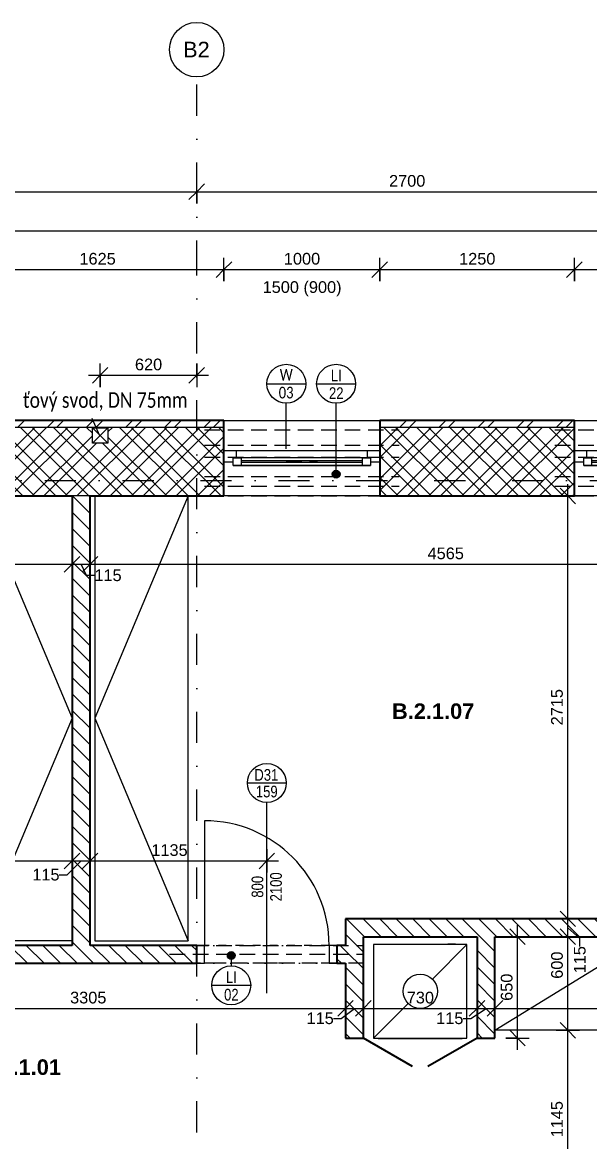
# Model space of a CAD drawing. Header units: millimetres. Extents: x -8668 to 43537, y -2985 to 58543.
# Drawn here: x -2048 to 1593, y 51358 to 58543 of the extents above; entities that cross this region are included whole.
import ezdxf

# ---------------------------------------------------------------- set-up
doc = ezdxf.new("R2010")
doc.units = ezdxf.units.MM
for name, pattern in [('HA_Dash_3mm-S1mm', [150, 100, -50]), ('HA_DashDot_10mm-S3mm', [500, 200, -150, 0, -150]), ('HA_DashDot_2_2mm-S0_6mm', [110, 50, -30, 0, -30])]:
    doc.linetypes.add(name, pattern=pattern)
for name, color, linetype, lineweight in [('A-____-____-DIMS', 9, 'Continuous', 5), ('A-____-____-DIMS-50', 9, 'Continuous', 5), ('A-AREA-____-IDEN', 9, 'Continuous', 9), ('A-DETL-____-OTLN', 9, 'Continuous', 25), ('A-DOOR-____-IDEN', 9, 'Continuous', 9), ('A-DOOR-____-MCUT', 9, 'HA_DashDot_2_2mm-S0_6mm', 9), ('A-DOOR-____-OTLN', 9, 'Continuous', 9), ('A-DOOR-FRAM-MCUT', 9, 'Continuous', 9), ('A-GENM-____-HDLN', 9, 'HA_Dash_3mm-S1mm', 9), ('A-GENM-____-IDEN', 9, 'Continuous', 9), ('A-GENM-____-OTLN', 9, 'Continuous', 9), ('A-GLAZ-____-IDEN', 9, 'Continuous', 9), ('A-GLAZ-____-MCUT', 9, 'Continuous', 5), ('A-GLAZ-____-OTLN', 9, 'Continuous', 5), ('A-WALL-____-MCUT', 9, 'Continuous', 25), ('A-WALL-____-OTLN', 9, 'Continuous', 9), ('A-WALL-____-PATT', 9, 'Continuous', 25), ('E-ELEC-FIXT-OTLN', 9, 'Continuous', 9), ('G-____-____-TEXT', 9, 'Continuous', 5), ('I-FURN-____-OTLN', 9, 'Continuous', 9), ('I-WALL-____-MCUT', 9, 'Continuous', 25), ('M-HVAC-DUCT-OTLN', 9, 'Continuous', 9), ('S-GRID-____-IDEN', 9, 'Continuous', 9), ('S-GRID-____-OTLN', 9, 'Continuous', 5)]:
    doc.layers.add(name, color=color, linetype=linetype, lineweight=lineweight)
doc.styles.add('Arial', font='arial.ttf', dxfattribs={"height": 100})
doc.styles.add('Arial_1', font='arial.ttf', dxfattribs={"height": 75})
doc.styles.add('Arial_2', font='arial.ttf', dxfattribs={"width": 0.8, "height": 75})
doc.styles.add('Arial_B', font='arialbd.ttf', dxfattribs={"height": 100})
doc.styles.add('Calibri', font='calibri.ttf', dxfattribs={"width": 0.8, "height": 75})
doc.styles.add('Calibri_1', font='calibri.ttf', dxfattribs={"width": 0.8, "height": 100})
doc.dimstyles.new('Inner_Dimensions', dxfattribs={"dimscale": 304.8, "dimtxt": 76.519455, "dimasz": 0.328084, "dimexe": 0.246063, "dimexo": 0.0625, "dimgap": 0.032808, "dimtad": 1, "dimdec": 0, "dimzin": 0, "dimdsep": 46, "dimtxsty": 'Arial_1', "dimblk1": 'OBLIQUE', "dimblk2": 'OBLIQUE', "dimsah": 1, "dimcen": 0.09, "dimdle": 0.246063, "dimazin": 0, "dimtfac": 1, "dimtdec": 4, "dimtix": 1, "dimtmove": 2, "dimatfit": 3, "dimfxl": 0.246063, "dimfxlon": 1, "dimtvp": 1, "dimtolj": 1, "dimtzin": 0, "dimlwd": 9, "dimlwe": 9, "dimarcsym": 2})
doc.dimstyles.new('Inner_Dimensions_1', dxfattribs={"dimscale": 304.8, "dimtxt": 76.519455, "dimasz": 0.328084, "dimexe": 0.246063, "dimexo": 0.0625, "dimgap": 0.032808, "dimtad": 1, "dimdec": 0, "dimzin": 0, "dimdsep": 46, "dimtxsty": 'Arial_1', "dimblk1": 'OBLIQUE', "dimblk2": 'OBLIQUE', "dimsah": 1, "dimcen": 0.09, "dimdle": 0.246063, "dimazin": 0, "dimtfac": 1, "dimtdec": 4, "dimtix": 1, "dimtmove": 0, "dimatfit": 3, "dimfxl": 0.246063, "dimfxlon": 1, "dimtvp": 1, "dimtolj": 1, "dimtzin": 0, "dimlwd": 9, "dimlwe": 9, "dimarcsym": 2})
doc.dimstyles.new('Inner_Dimensions_2', dxfattribs={"dimscale": 304.8, "dimtxt": 76.519455, "dimasz": 0.328084, "dimexe": 0.246063, "dimexo": 0.0625, "dimgap": 0.032808, "dimtad": 1, "dimdec": 0, "dimzin": 0, "dimdsep": 46, "dimtxsty": 'Arial_1', "dimblk1": 'OBLIQUE', "dimblk2": 'OBLIQUE', "dimsah": 1, "dimcen": 0.09, "dimdle": 0.246063, "dimazin": 0, "dimtfac": 1, "dimtdec": 4, "dimtix": 1, "dimtmove": 1, "dimatfit": 3, "dimfxl": 0.246063, "dimfxlon": 1, "dimtvp": 1, "dimtolj": 1, "dimtzin": 0, "dimlwd": 9, "dimlwe": 9, "dimarcsym": 2})
pattern_1 = [(135, (0, 0), (-53.03301, -53.03301), [])]

# ---------------------------------------------------------------- blocks, each defined once
blk = doc.blocks.new('HA_WD_SinglePanel - 1000x1500-1670803-DPS_2NP - B')
at = {"layer": 'A-GLAZ-____-MCUT'}
for p, q in [((-420, 70), (-500, 70)), ((-500, 0), (-440, 0)), ((-440, -25), (-440, 25)), ((-440, 25), (-390, 25)), ((-420, 25), (-420, 70)), ((-390, 25), (-390, -25)), ((390, 5), (-390, 5)), ((390, -25), (390, 25)), ((390, 25), (440, 25)), ((500, 70), (420, 70)), ((420, 70), (420, 25)), ((440, 25), (440, -25)), ((440, 0), (500, 0)), ((-390, -25), (-440, -25)), ((390, -5), (-390, -5)), ((440, -25), (390, -25))]:
    blk.add_line(p, q, dxfattribs=at)
at = {"layer": 'A-GLAZ-____-OTLN'}
for p, q in [((440, 25), (-440, 25)), ((-440, -25), (-440, 25)), ((420, 70), (-420, 70)), ((390, 25), (-390, 25)), ((440, 25), (440, -25)), ((-440, -25), (440, -25)), ((390, -25), (-390, -25))]:
    blk.add_line(p, q, dxfattribs=at)
blk = doc.blocks.new('HA_DR_Single_Swing_Solid - In_BJ_800x2100-2124338-DPS_2NP - B')
at = {"layer": 'A-DOOR-____-MCUT'}
for p, q in [((-400, 57.5), (400, 57.5)), ((-400, -57.5), (400, -57.5))]:
    blk.add_line(p, q, dxfattribs=at)
at = {"layer": 'A-DOOR-____-OTLN', "lineweight": 5}
blk.add_line((400, -857.5), (400, -57.5), dxfattribs=at)
blk.add_arc((400, -57.5), 800, 180, 270, dxfattribs=at)
at = {"layer": 'A-DOOR-FRAM-MCUT'}
for p, q in [((-400, 57.5), (-450, 57.5)), ((-400, -57.5), (-400, 57.5)), ((450, 57.5), (400, 57.5)), ((400, 57.5), (400, -57.5)), ((-450, -57.5), (-400, -57.5)), ((400, -57.5), (450, -57.5))]:
    blk.add_line(p, q, dxfattribs=at)
blk = doc.blocks.new('NAB_Šatní_skříň_ADNS - 600x2000xšířka-1537202-DPS_2NP - B')
at = {"layer": 'I-FURN-____-OTLN'}
for p, q in [((0, -600), (1427.5, 0)), ((1427.5, 0), (2855, -600)), ((2855, 0), (2855, -600)), ((2855, -600), (0, -600))]:
    blk.add_line(p, q, dxfattribs=at)
blk = doc.blocks.new('NAB_Šatní_skříň_ADNS - 600x2000xšířka-1537233-DPS_2NP - B')
at = {"layer": 'I-FURN-____-OTLN'}
for p, q in [((0, 600), (1427.5, 0)), ((2855, 600), (0, 600)), ((1427.5, 0), (2855, 600)), ((2855, 0), (2855, 600)), ((0, 0), (2855, 0))]:
    blk.add_line(p, q, dxfattribs=at)
blk = doc.blocks.new('NAB_Šatní_skříň_ADNS - 600x2000xšířka-1631726-DPS_2NP - B')
at = {"layer": 'I-FURN-____-OTLN'}
for p, q in [((0, -600), (975, 0)), ((975, 0), (1950, -600)), ((1950, 0), (1950, -600)), ((1950, -600), (0, -600))]:
    blk.add_line(p, q, dxfattribs=at)
blk = doc.blocks.new('R_bathroom_washing_machine - 600x600x900-1448762-DPS_2NP - B')
at = {"layer": 'E-ELEC-FIXT-OTLN'}
for p, q in [((677.5, 596.6), (77.5, 596.6)), ((77.5, 596.6), (77.5, -3.4)), ((455.3, 374.4), (677.5, 596.6)), ((554.7, 601.6), (554.7, 596.6)), ((554.7, 601.6), (572.4, 601.6)), ((572.2, 601.6), (572.2, 596.6)), ((572.4, 601.6), (579.7, 601.6)), ((579.7, 601.6), (586.9, 601.6)), ((586.9, 601.6), (604.7, 601.6)), ((587.2, 596.6), (587.2, 601.6)), ((604.7, 596.6), (604.7, 601.6)), ((677.5, -3.4), (677.5, 596.6)), ((77.5, -3.4), (299.7, 218.9)), ((77.5, -3.4), (677.5, -3.4)), ((107.5, -3.4), (107.5, -8.4)), ((647.5, -8.4), (107.5, -8.4)), ((647.5, -8.4), (647.5, -3.4))]:
    blk.add_line(p, q, dxfattribs=at)
blk.add_circle((377.5, 296.6), 110, dxfattribs=at)
blk = doc.blocks.new('TB_Porotherm KP11_5_1250mm - TB_Porotherm KP11_5_1250mm-1919733-DPS_2NP - B')
at = {"layer": 'A-GENM-____-HDLN'}
for p, q in [((-625, 57.5), (625, 57.5)), ((-625, 0), (625, 0)), ((625, -57.5), (-625, -57.5))]:
    blk.add_line(p, q, dxfattribs=at)
blk = doc.blocks.new('TB_Porotherm KPVarioUNI_1250mm - TB_Porotherm KPVarioUNI_1250mm-1944691-DPS_2NP - B')
at = {"layer": 'A-GENM-____-HDLN'}
for p, q in [((-625, 205), (625, 205)), ((-625, 105), (625, 105)), ((-625, 30), (625, 30)), ((-100, 0), (100, 0)), ((-625, -95), (625, -95)), ((-625, -157.5), (625, -157.5)), ((-625, -220), (625, -220))]:
    blk.add_line(p, q, dxfattribs=at)
blk = doc.blocks.new('Grid - Radius 3_5mm-353793-DPS_2NP - B')
at = {"layer": 'S-GRID-____-IDEN'}
blk.add_circle((0, 0), 3.5, dxfattribs=at)
blk = doc.blocks.new('DIMBLOCK47-DPS_2NP - B')
at = {"layer": 'A-____-____-DIMS-50', "lineweight": 9}
for p, q in [((-2379.3, 56880.6), (-2379.3, 57030.6)), ((-2379.3, 56955.6), (-2329.3, 57005.6)), ((-754.3, 56880.6), (-754.3, 57030.6)), ((-754.3, 56955.6), (-704.3, 57005.6)), ((-2379.3, 56955.6), (-2429.3, 56905.6)), ((-2379.3, 56955.6), (-754.3, 56955.6)), ((-2379.3, 56955.6), (-2379.3, 56880.6)), ((-754.3, 56955.6), (-804.3, 56905.6)), ((-754.3, 56955.6), (-754.3, 56880.6))]:
    blk.add_line(p, q, dxfattribs=at)
at = {"layer": 'A-____-____-DIMS-50', "color": 0, "lineweight": 9, "insert": (-1682.2, 57063), "char_height": 75, "width": 276.883, "attachment_point": 1, "line_spacing_factor": 0.941778, "style": 'Arial_1'}
blk.add_mtext('1625', dxfattribs=at)
blk = doc.blocks.new('_Oblique')
at = {"color": 0, "linetype": 'ByBlock', "lineweight": -2}
blk.add_line((-0.5, -0.5), (0.5, 0.5), dxfattribs=at)
blk = doc.blocks.new('DIMBLOCK48-DPS_2NP - B')
at = {"layer": 'A-____-____-DIMS-50', "lineweight": 9}
for p, q in [((-754.3, 56880.6), (-754.3, 57030.6)), ((-754.3, 56955.6), (-704.3, 57005.6)), ((245.7, 56880.6), (245.7, 57030.6)), ((245.7, 56955.6), (295.7, 57005.6)), ((-754.3, 56955.6), (-804.3, 56905.6)), ((-754.3, 56955.6), (245.7, 56955.6)), ((-754.3, 56955.6), (-754.3, 56880.6)), ((245.7, 56955.6), (195.7, 56905.6)), ((245.7, 56955.6), (245.7, 56880.6))]:
    blk.add_line(p, q, dxfattribs=at)
at = {"layer": 'A-____-____-DIMS-50', "color": 0, "lineweight": 9, "insert": (-369.7, 57063), "char_height": 75, "width": 276.883, "attachment_point": 1, "line_spacing_factor": 0.941778, "style": 'Arial_1'}
blk.add_mtext('1000', dxfattribs=at)
blk = doc.blocks.new('DIMBLOCK49-DPS_2NP - B')
at = {"layer": 'A-____-____-DIMS-50', "lineweight": 9}
for p, q in [((245.7, 56880.6), (245.7, 57030.6)), ((245.7, 56955.6), (295.7, 57005.6)), ((1495.7, 56880.6), (1495.7, 57030.6)), ((1495.7, 56955.6), (1545.7, 57005.6)), ((245.7, 56955.6), (195.7, 56905.6)), ((245.7, 56955.6), (1495.7, 56955.6)), ((245.7, 56955.6), (245.7, 56880.6)), ((1495.7, 56955.6), (1445.7, 56905.6)), ((1495.7, 56955.6), (1495.7, 56880.6))]:
    blk.add_line(p, q, dxfattribs=at)
at = {"layer": 'A-____-____-DIMS-50', "color": 0, "lineweight": 9, "insert": (755.3, 57063), "char_height": 75, "width": 276.883, "attachment_point": 1, "line_spacing_factor": 0.941778, "style": 'Arial_1'}
blk.add_mtext('1250', dxfattribs=at)
blk = doc.blocks.new('DIMBLOCK50-DPS_2NP - B')
at = {"layer": 'A-____-____-DIMS-50', "lineweight": 9}
for p, q in [((1495.7, 56880.6), (1495.7, 57030.6)), ((1495.7, 56955.6), (1545.7, 57005.6)), ((2495.7, 56880.6), (2495.7, 57030.6)), ((2495.7, 56955.6), (2545.7, 57005.6)), ((1495.7, 56955.6), (1445.7, 56905.6)), ((1495.7, 56955.6), (2495.7, 56955.6)), ((1495.7, 56955.6), (1495.7, 56880.6)), ((2495.7, 56955.6), (2445.7, 56905.6)), ((2495.7, 56955.6), (2495.7, 56880.6))]:
    blk.add_line(p, q, dxfattribs=at)
at = {"layer": 'A-____-____-DIMS-50', "color": 0, "lineweight": 9, "insert": (1880.3, 57063), "char_height": 75, "width": 276.883, "attachment_point": 1, "line_spacing_factor": 0.941778, "style": 'Arial_1'}
blk.add_mtext('1000', dxfattribs=at)
blk = doc.blocks.new('HA_TAG_Door_TypeMark_wDimensions - Scale50_Left with Bouble-921048-DPS_2NP - B')
at = {"layer": 'A-DOOR-____-IDEN'}
for p, q in [((-2.5, 22), (2.5, 22)), ((0, -5), (0, 19.5))]:
    blk.add_line(p, q, dxfattribs=at)
blk.add_circle((0, 22), 2.5, dxfattribs=at)
blk = doc.blocks.new('HA_TAG_WD - Type Mark-1536199-DPS_2NP - B')
at = {"layer": 'A-GLAZ-____-IDEN'}
blk.add_line((-2.5, 0), (2.5, 0), dxfattribs=at)
blk.add_circle((0, 0), 2.5, dxfattribs=at)
blk = doc.blocks.new('DIMBLOCK123-DPS_2NP - B')
at = {"layer": 'A-____-____-DIMS-50', "lineweight": 9}
for p, q in [((-6379.3, 55139.3), (-6379.3, 54989.3)), ((-6379.3, 55064.3), (-6379.3, 55139.3)), ((-6379.3, 55064.3), (-6329.3, 55114.3)), ((-1729.3, 55139.3), (-1729.3, 54989.3)), ((-1729.3, 55064.3), (-1729.3, 55139.3)), ((-1729.3, 55064.3), (-1679.3, 55114.3)), ((-6379.3, 55064.3), (-6429.3, 55014.3)), ((-6379.3, 55064.3), (-1729.3, 55064.3)), ((-1729.3, 55064.3), (-1779.3, 55014.3))]:
    blk.add_line(p, q, dxfattribs=at)
at = {"layer": 'A-____-____-DIMS-50', "color": 0, "lineweight": 9, "insert": (-4169.7, 55171.6), "char_height": 75, "width": 276.883, "attachment_point": 1, "line_spacing_factor": 0.941778, "style": 'Arial_1'}
blk.add_mtext('4650', dxfattribs=at)
blk = doc.blocks.new('DIMBLOCK124-DPS_2NP - B')
at = {"layer": 'A-____-____-DIMS-50', "lineweight": 9}
for p, q in [((-1729.3, 55139.3), (-1729.3, 54989.3)), ((-1729.3, 55064.3), (-1729.3, 55139.3)), ((-1729.3, 55064.3), (-1679.3, 55114.3)), ((-1614.3, 55139.3), (-1614.3, 54989.3)), ((-1614.3, 55064.3), (-1614.3, 55139.3)), ((-1614.3, 55064.3), (-1564.3, 55114.3)), ((-1729.3, 55064.3), (-1779.3, 55014.3)), ((-1729.3, 55064.3), (-1614.3, 55064.3)), ((-1636.1, 54992.6), (-1671.8, 55064.3)), ((-1614.3, 55064.3), (-1664.3, 55014.3)), ((-1586.1, 54992.6), (-1636.1, 54992.6))]:
    blk.add_line(p, q, dxfattribs=at)
at = {"layer": 'A-____-____-DIMS-50', "color": 0, "lineweight": 9, "insert": (-1586.1, 55031.1), "char_height": 75, "width": 207.662, "attachment_point": 1, "line_spacing_factor": 0.941778, "style": 'Arial_1'}
blk.add_mtext('115', dxfattribs=at)
blk = doc.blocks.new('DIMBLOCK125-DPS_2NP - B')
at = {"layer": 'A-____-____-DIMS-50', "lineweight": 9}
for p, q in [((-1614.3, 55139.3), (-1614.3, 54989.3)), ((-1614.3, 55064.3), (-1614.3, 55139.3)), ((-1614.3, 55064.3), (-1564.3, 55114.3)), ((2950.7, 55139.3), (2950.7, 54989.3)), ((2950.7, 55064.3), (2950.7, 55139.3)), ((2950.7, 55064.3), (3000.7, 55114.3)), ((-1614.3, 55064.3), (-1664.3, 55014.3)), ((-1614.3, 55064.3), (2950.7, 55064.3)), ((2950.7, 55064.3), (2900.7, 55014.3))]:
    blk.add_line(p, q, dxfattribs=at)
at = {"layer": 'A-____-____-DIMS-50', "color": 0, "lineweight": 9, "insert": (552.8, 55171.6), "char_height": 75, "width": 276.883, "attachment_point": 1, "line_spacing_factor": 0.941778, "style": 'Arial_1'}
blk.add_mtext('4565', dxfattribs=at)
blk = doc.blocks.new('DIMBLOCK198-DPS_2NP - B')
at = {"layer": 'A-____-____-DIMS-50', "lineweight": 9}
for p, q in [((1453.1, 52072.7), (1403.1, 52122.7)), ((1378.1, 52072.7), (1528.1, 52072.7)), ((1453.1, 52072.7), (1378.1, 52072.7)), ((1453.1, 50927.7), (1453.1, 52072.7)), ((1453.1, 52072.7), (1503.1, 52022.7)), ((1453.1, 50927.7), (1403.1, 50977.7)), ((1378.1, 50927.7), (1528.1, 50927.7)), ((1453.1, 50927.7), (1378.1, 50927.7)), ((1453.1, 50927.7), (1503.1, 50877.7))]:
    blk.add_line(p, q, dxfattribs=at)
at = {"layer": 'A-____-____-DIMS-50', "color": 0, "lineweight": 9, "insert": (1345.8, 51384.9), "char_height": 75, "width": 276.883, "attachment_point": 1, "rotation": 90, "line_spacing_factor": 0.941778, "style": 'Arial_1'}
blk.add_mtext('1145', dxfattribs=at)
blk = doc.blocks.new('DIMBLOCK199-DPS_2NP - B')
at = {"layer": 'A-____-____-DIMS-50', "lineweight": 9}
for p, q in [((1378.1, 52672.7), (1528.1, 52672.7)), ((1453.1, 52672.7), (1378.1, 52672.7)), ((1453.1, 52672.7), (1403.1, 52722.7)), ((1453.1, 52072.7), (1453.1, 52672.7)), ((1453.1, 52672.7), (1503.1, 52622.7)), ((1453.1, 52072.7), (1403.1, 52122.7)), ((1378.1, 52072.7), (1528.1, 52072.7)), ((1453.1, 52072.7), (1378.1, 52072.7)), ((1453.1, 52072.7), (1503.1, 52022.7))]:
    blk.add_line(p, q, dxfattribs=at)
at = {"layer": 'A-____-____-DIMS-50', "color": 0, "lineweight": 9, "insert": (1345.8, 52403), "char_height": 75, "width": 207.662, "attachment_point": 1, "rotation": 90, "line_spacing_factor": 0.941778, "style": 'Arial_1'}
blk.add_mtext('600', dxfattribs=at)
blk = doc.blocks.new('DIMBLOCK200-DPS_2NP - B')
at = {"layer": 'A-____-____-DIMS-50', "lineweight": 9}
for p, q in [((1453.1, 52787.7), (1403.1, 52837.7)), ((1378.1, 52787.7), (1528.1, 52787.7)), ((1453.1, 52787.7), (1378.1, 52787.7)), ((1453.1, 52672.7), (1453.1, 52787.7)), ((1453.1, 52787.7), (1503.1, 52737.7)), ((1378.1, 52672.7), (1528.1, 52672.7)), ((1453.1, 52672.7), (1378.1, 52672.7)), ((1453.1, 52672.7), (1403.1, 52722.7)), ((1530.7, 52660.9), (1453.1, 52730.2)), ((1453.1, 52672.7), (1503.1, 52622.7)), ((1530.7, 52610.9), (1530.7, 52660.9))]:
    blk.add_line(p, q, dxfattribs=at)
at = {"layer": 'A-____-____-DIMS-50', "color": 0, "lineweight": 9, "insert": (1492.2, 52437.8), "char_height": 75, "width": 207.662, "attachment_point": 1, "rotation": 90, "line_spacing_factor": 0.941778, "style": 'Arial_1'}
blk.add_mtext('115', dxfattribs=at)
blk = doc.blocks.new('DIMBLOCK201-DPS_2NP - B')
at = {"layer": 'A-____-____-DIMS-50', "lineweight": 9}
for p, q in [((1453.1, 55502.7), (1403.1, 55552.7)), ((1453.1, 52787.7), (1453.1, 55577.7)), ((1378.1, 55502.7), (1528.1, 55502.7)), ((1453.1, 55502.7), (1378.1, 55502.7)), ((1453.1, 55502.7), (1503.1, 55452.7)), ((1453.1, 52787.7), (1403.1, 52837.7)), ((1378.1, 52787.7), (1528.1, 52787.7)), ((1453.1, 52787.7), (1378.1, 52787.7)), ((1453.1, 52787.7), (1503.1, 52737.7))]:
    blk.add_line(p, q, dxfattribs=at)
at = {"layer": 'A-____-____-DIMS-50', "color": 0, "lineweight": 9, "insert": (1345.8, 54029.9), "char_height": 75, "width": 276.883, "attachment_point": 1, "rotation": 90, "line_spacing_factor": 0.941778, "style": 'Arial_1'}
blk.add_mtext('2715', dxfattribs=at)
blk = doc.blocks.new('DIMBLOCK231-DPS_2NP - B')
at = {"layer": 'A-____-____-DIMS-50', "lineweight": 9}
for p, q in [((-2779.3, 53234.5), (-2779.3, 53084.5)), ((-2779.3, 53159.5), (-2779.3, 53234.5)), ((-2779.3, 53159.5), (-2729.3, 53209.5)), ((-1729.3, 53234.5), (-1729.3, 53084.5)), ((-1729.3, 53159.5), (-1729.3, 53234.5)), ((-1729.3, 53159.5), (-1679.3, 53209.5)), ((-2854.3, 53159.5), (-1729.3, 53159.5)), ((-2779.3, 53159.5), (-2829.3, 53109.5)), ((-1729.3, 53159.5), (-1779.3, 53109.5))]:
    blk.add_line(p, q, dxfattribs=at)
at = {"layer": 'A-____-____-DIMS-50', "color": 0, "lineweight": 9, "insert": (-2327.8, 53266.8), "char_height": 75, "width": 276.883, "attachment_point": 1, "line_spacing_factor": 0.941778, "style": 'Arial_1'}
blk.add_mtext('1050', dxfattribs=at)
blk = doc.blocks.new('DIMBLOCK232-DPS_2NP - B')
at = {"layer": 'A-____-____-DIMS-50', "lineweight": 9}
for p, q in [((-1729.3, 53234.5), (-1729.3, 53084.5)), ((-1729.3, 53159.5), (-1729.3, 53234.5)), ((-1729.3, 53159.5), (-1679.3, 53209.5)), ((-1614.3, 53234.5), (-1614.3, 53084.5)), ((-1614.3, 53159.5), (-1614.3, 53234.5)), ((-1614.3, 53159.5), (-1564.3, 53209.5)), ((-1729.3, 53159.5), (-1779.3, 53109.5)), ((-1761.7, 53070.6), (-1671.8, 53159.5)), ((-1729.3, 53159.5), (-1614.3, 53159.5)), ((-1614.3, 53159.5), (-1664.3, 53109.5)), ((-1811.7, 53070.6), (-1761.7, 53070.6))]:
    blk.add_line(p, q, dxfattribs=at)
at = {"layer": 'A-____-____-DIMS-50', "color": 0, "lineweight": 9, "insert": (-1984.7, 53109.1), "char_height": 75, "width": 207.662, "attachment_point": 1, "line_spacing_factor": 0.941778, "style": 'Arial_1'}
blk.add_mtext('115', dxfattribs=at)
blk = doc.blocks.new('DIMBLOCK233-DPS_2NP - B')
at = {"layer": 'A-____-____-DIMS-50', "lineweight": 9}
for p, q in [((-1614.3, 53234.5), (-1614.3, 53084.5)), ((-1614.3, 53159.5), (-1614.3, 53234.5)), ((-1614.3, 53159.5), (-1564.3, 53209.5)), ((-479.3, 53234.5), (-479.3, 53084.5)), ((-479.3, 53159.5), (-479.3, 53234.5)), ((-479.3, 53159.5), (-429.3, 53209.5)), ((-1614.3, 53159.5), (-1664.3, 53109.5)), ((-1614.3, 53159.5), (-404.3, 53159.5)), ((-479.3, 53159.5), (-529.3, 53109.5))]:
    blk.add_line(p, q, dxfattribs=at)
at = {"layer": 'A-____-____-DIMS-50', "color": 0, "lineweight": 9, "insert": (-1220.5, 53266.8), "char_height": 75, "width": 276.883, "attachment_point": 1, "line_spacing_factor": 0.941778, "style": 'Arial_1'}
blk.add_mtext('1135', dxfattribs=at)
blk = doc.blocks.new('DIMBLOCK239-DPS_2NP - B')
at = {"layer": 'A-____-____-DIMS-50', "lineweight": 9}
for p, q in [((-6864.3, 57130.6), (-6864.3, 57280.6)), ((21205.7, 57130.6), (21205.7, 57280.6)), ((-6939.3, 57205.6), (21280.7, 57205.6)), ((-6864.3, 57205.6), (-6914.3, 57155.6)), ((-6864.3, 57205.6), (-6814.3, 57255.6)), ((-6864.3, 57205.6), (-6864.3, 57130.6)), ((21205.7, 57205.6), (21155.7, 57155.6)), ((21205.7, 57205.6), (21255.7, 57255.6)), ((21205.7, 57205.6), (21205.7, 57130.6))]:
    blk.add_line(p, q, dxfattribs=at)
at = {"layer": 'A-____-____-DIMS-50', "color": 0, "lineweight": 9, "insert": (6861.3, 57313), "char_height": 75, "width": 346.103, "attachment_point": 1, "line_spacing_factor": 0.941778, "style": 'Arial_1'}
blk.add_mtext('28070', dxfattribs=at)
blk = doc.blocks.new('DIMBLOCK240-DPS_2NP - B')
at = {"layer": 'A-____-____-DIMS-50', "lineweight": 9}
for p, q in [((1130.3, 51947.7), (1130.3, 52747.7)), ((1055.3, 52672.7), (1205.3, 52672.7)), ((1130.3, 52672.7), (1055.3, 52672.7)), ((1130.3, 52672.7), (1080.3, 52722.7)), ((1130.3, 52672.7), (1180.3, 52622.7)), ((1055.3, 52022.7), (1205.3, 52022.7)), ((1130.3, 52022.7), (1055.3, 52022.7)), ((1130.3, 52022.7), (1080.3, 52072.7)), ((1130.3, 52022.7), (1180.3, 51972.7))]:
    blk.add_line(p, q, dxfattribs=at)
at = {"layer": 'A-____-____-DIMS-50', "color": 0, "lineweight": 9, "insert": (1022.9, 52261.2), "char_height": 75, "width": 207.662, "attachment_point": 1, "rotation": 90, "line_spacing_factor": 0.941778, "style": 'Arial_1'}
blk.add_mtext('650', dxfattribs=at)
blk = doc.blocks.new('HA_TAG_GM_Products - Generic-588599-DPS_2NP - B')
at = {"layer": 'A-GENM-____-IDEN'}
blk.add_line((-2.5, 0), (2.5, 0), dxfattribs=at)
blk.add_circle((0, 0), 2.5, dxfattribs=at)
blk = doc.blocks.new('DIMBLOCK254-DPS_2NP - B')
at = {"layer": 'A-____-____-DIMS-50', "lineweight": 9}
for p, q in [((-6479.3, 57380.6), (-6479.3, 57530.6)), ((-6479.3, 57455.6), (-6429.3, 57505.6)), ((-929.3, 57380.6), (-929.3, 57530.6)), ((-929.3, 57455.6), (-879.3, 57505.6)), ((-6554.3, 57455.6), (-929.3, 57455.6)), ((-6479.3, 57455.6), (-6529.3, 57405.6)), ((-6479.3, 57455.6), (-6479.3, 57380.6)), ((-929.3, 57455.6), (-979.3, 57405.6)), ((-929.3, 57455.6), (-929.3, 57380.6))]:
    blk.add_line(p, q, dxfattribs=at)
at = {"layer": 'A-____-____-DIMS-50', "color": 0, "lineweight": 9, "insert": (-3819.7, 57563), "char_height": 75, "width": 276.883, "attachment_point": 1, "line_spacing_factor": 0.941778, "style": 'Arial_1'}
blk.add_mtext('5550', dxfattribs=at)
blk = doc.blocks.new('DIMBLOCK255-DPS_2NP - B')
at = {"layer": 'A-____-____-DIMS-50', "lineweight": 9}
for p, q in [((-929.3, 57380.6), (-929.3, 57530.6)), ((-929.3, 57455.6), (-879.3, 57505.6)), ((1770.7, 57380.6), (1770.7, 57530.6)), ((1770.7, 57455.6), (1820.7, 57505.6)), ((-929.3, 57455.6), (-979.3, 57405.6)), ((-929.3, 57455.6), (1770.7, 57455.6)), ((-929.3, 57455.6), (-929.3, 57380.6)), ((1770.7, 57455.6), (1720.7, 57405.6)), ((1770.7, 57455.6), (1770.7, 57380.6))]:
    blk.add_line(p, q, dxfattribs=at)
at = {"layer": 'A-____-____-DIMS-50', "color": 0, "lineweight": 9, "insert": (305.3, 57563), "char_height": 75, "width": 276.883, "attachment_point": 1, "line_spacing_factor": 0.941778, "style": 'Arial_1'}
blk.add_mtext('2700', dxfattribs=at)
blk = doc.blocks.new('DIMBLOCK260-DPS_2NP - B')
at = {"layer": 'A-____-____-DIMS-50', "lineweight": 9}
for p, q in [((-1549.3, 56202.1), (-1549.3, 56352.1)), ((-929.3, 56352.1), (-929.3, 56202.1)), ((-929.3, 56277.1), (-929.3, 56352.1)), ((-1624.3, 56277.1), (-854.3, 56277.1)), ((-1549.3, 56277.1), (-1599.3, 56227.1)), ((-1549.3, 56277.1), (-1499.3, 56327.1)), ((-1549.3, 56277.1), (-1549.3, 56202.1)), ((-929.3, 56277.1), (-979.3, 56227.1)), ((-929.3, 56277.1), (-879.3, 56327.1))]:
    blk.add_line(p, q, dxfattribs=at)
at = {"layer": 'A-____-____-DIMS-50', "color": 0, "lineweight": 9, "insert": (-1325.8, 56384.4), "char_height": 75, "width": 207.662, "attachment_point": 1, "line_spacing_factor": 0.941778, "style": 'Arial_1'}
blk.add_mtext('620', dxfattribs=at)
blk = doc.blocks.new('DIMBLOCK306-DPS_2NP - B')
at = {"layer": 'A-____-____-DIMS-50', "lineweight": 9}
for p, q in [((-3279.3, 52287.6), (-3279.3, 52137.6)), ((-3279.3, 52212.6), (-3279.3, 52287.6)), ((-3279.3, 52212.6), (-3229.3, 52262.6)), ((25.7, 52287.6), (25.7, 52137.6)), ((25.7, 52212.6), (25.7, 52287.6)), ((25.7, 52212.6), (75.7, 52262.6)), ((-3354.3, 52212.6), (25.7, 52212.6)), ((-3279.3, 52212.6), (-3329.3, 52162.6)), ((25.7, 52212.6), (-24.3, 52162.6))]:
    blk.add_line(p, q, dxfattribs=at)
at = {"layer": 'A-____-____-DIMS-50', "color": 0, "lineweight": 9, "insert": (-1742.2, 52319.9), "char_height": 75, "width": 276.883, "attachment_point": 1, "line_spacing_factor": 0.941778, "style": 'Arial_1'}
blk.add_mtext('3305', dxfattribs=at)
blk = doc.blocks.new('DIMBLOCK307-DPS_2NP - B')
at = {"layer": 'A-____-____-DIMS-50', "lineweight": 9}
for p, q in [((25.7, 52287.6), (25.7, 52137.6)), ((25.7, 52212.6), (25.7, 52287.6)), ((25.7, 52212.6), (75.7, 52262.6)), ((140.7, 52287.6), (140.7, 52137.6)), ((140.7, 52212.6), (140.7, 52287.6)), ((140.7, 52212.6), (190.7, 52262.6)), ((25.7, 52212.6), (-24.3, 52162.6)), ((-1.1, 52148.7), (83.2, 52212.6)), ((25.7, 52212.6), (140.7, 52212.6)), ((140.7, 52212.6), (90.7, 52162.6)), ((-51.1, 52148.7), (-1.1, 52148.7))]:
    blk.add_line(p, q, dxfattribs=at)
at = {"layer": 'A-____-____-DIMS-50', "color": 0, "lineweight": 9, "insert": (-224.1, 52187.2), "char_height": 75, "width": 207.662, "attachment_point": 1, "line_spacing_factor": 0.941778, "style": 'Arial_1'}
blk.add_mtext('115', dxfattribs=at)
blk = doc.blocks.new('DIMBLOCK308-DPS_2NP - B')
at = {"layer": 'A-____-____-DIMS-50', "lineweight": 9}
for p, q in [((140.7, 52287.6), (140.7, 52137.6)), ((140.7, 52212.6), (140.7, 52287.6)), ((140.7, 52212.6), (190.7, 52262.6)), ((870.7, 52287.6), (870.7, 52137.6)), ((870.7, 52212.6), (870.7, 52287.6)), ((870.7, 52212.6), (920.7, 52262.6)), ((140.7, 52212.6), (90.7, 52162.6)), ((140.7, 52212.6), (870.7, 52212.6)), ((870.7, 52212.6), (820.7, 52162.6))]:
    blk.add_line(p, q, dxfattribs=at)
at = {"layer": 'A-____-____-DIMS-50', "color": 0, "lineweight": 9, "insert": (419.2, 52319.9), "char_height": 75, "width": 207.662, "attachment_point": 1, "line_spacing_factor": 0.941778, "style": 'Arial_1'}
blk.add_mtext('730', dxfattribs=at)
blk = doc.blocks.new('DIMBLOCK309-DPS_2NP - B')
at = {"layer": 'A-____-____-DIMS-50', "lineweight": 9}
for p, q in [((870.7, 52287.6), (870.7, 52137.6)), ((870.7, 52212.6), (870.7, 52287.6)), ((870.7, 52212.6), (920.7, 52262.6)), ((985.7, 52287.6), (985.7, 52137.6)), ((985.7, 52212.6), (985.7, 52287.6)), ((985.7, 52212.6), (1035.7, 52262.6)), ((870.7, 52212.6), (820.7, 52162.6)), ((831.1, 52148.7), (928.2, 52212.6)), ((870.7, 52212.6), (985.7, 52212.6)), ((985.7, 52212.6), (935.7, 52162.6)), ((781.1, 52148.7), (831.1, 52148.7))]:
    blk.add_line(p, q, dxfattribs=at)
at = {"layer": 'A-____-____-DIMS-50', "color": 0, "lineweight": 9, "insert": (608.1, 52187.2), "char_height": 75, "width": 207.662, "attachment_point": 1, "line_spacing_factor": 0.941778, "style": 'Arial_1'}
blk.add_mtext('115', dxfattribs=at)
blk = doc.blocks.new('DIMBLOCK310-DPS_2NP - B')
at = {"layer": 'A-____-____-DIMS-50', "lineweight": 9}
for p, q in [((985.7, 52287.6), (985.7, 52137.6)), ((985.7, 52212.6), (985.7, 52287.6)), ((985.7, 52212.6), (1035.7, 52262.6)), ((2950.7, 52287.6), (2950.7, 52137.6)), ((2950.7, 52212.6), (2950.7, 52287.6)), ((2950.7, 52212.6), (3000.7, 52262.6)), ((985.7, 52212.6), (935.7, 52162.6)), ((985.7, 52212.6), (2950.7, 52212.6)), ((2950.7, 52212.6), (2900.7, 52162.6))]:
    blk.add_line(p, q, dxfattribs=at)
at = {"layer": 'A-____-____-DIMS-50', "color": 0, "lineweight": 9, "insert": (1852.8, 52319.9), "char_height": 75, "width": 276.883, "attachment_point": 1, "line_spacing_factor": 0.941778, "style": 'Arial_1'}
blk.add_mtext('1965', dxfattribs=at)

msp = doc.modelspace()

# ---------------------------------------------------------------- hatches: boundary and pattern name
at = {"layer": 'A-GENM-____-IDEN'}
h = msp.add_hatch(color=256, dxfattribs=at)
edge = h.paths.add_edge_path()
edge.add_arc((-34.3, 55642.7), 25, 0, 360)
h = msp.add_hatch(color=256, dxfattribs=at)
edge = h.paths.add_edge_path()
edge.add_arc((-707.7, 52552.9), 25, 0, 360)
at = {"layer": 'A-WALL-____-PATT', "lineweight": 5}
h = msp.add_hatch(dxfattribs=at)
h.set_pattern_fill('FP_4', color=256, style=0, pattern_type=2)
h.set_pattern_definition([(45, (0, 0), (-125.7236, 125.7236), []), (45, (0, 190.5), (-125.7236, 125.7236), [])])
h.paths.add_polyline_path([(21160.7, 55942.7), (21160.7, 55987.7), (17770.7, 55987.7), (17770.7, 55942.7), (20520.7, 55942.7)])
h.paths.add_polyline_path([(16770.7, 55942.7), (16770.7, 55987.7), (15095.7, 55987.7), (15095.7, 55942.7), (15178.8, 55942.7)])
h.paths.add_polyline_path([(14095.7, 55942.7), (14095.7, 55987.7), (12845.7, 55987.7), (12845.7, 55942.7), (12882.4, 55942.7)])
h.paths.add_polyline_path([(11734.1, 55942.7), (11845.7, 55942.7), (11845.7, 55987.7), (8495.7, 55987.7), (8495.7, 55942.7), (11325.7, 55942.7)])
h.paths.add_polyline_path([(7495.7, 55942.7), (7495.7, 55987.7), (2495.7, 55987.7), (2495.7, 55942.7), (5993.1, 55942.7)])
h.paths.add_polyline_path([(1495.7, 55942.7), (1495.7, 55987.7), (245.7, 55987.7), (245.7, 55942.7), (1400.2, 55942.7)])
h.paths.add_polyline_path([(-2379.3, 55942.7), (-754.3, 55942.7), (-754.3, 55987.7), (-2379.3, 55987.7)])
h.paths.add_polyline_path([(-3379.3, 55942.7), (-3379.3, 55987.7), (-6819.3, 55987.7), (-6819.3, 55942.7), (-5489.1, 55942.7)])
h = msp.add_hatch(dxfattribs=at)
h.set_pattern_fill('FP_1', color=256, style=0, pattern_type=2)
h.set_pattern_definition([(45, (0, 0), (-106.066, 106.066), []), (45, (75, 0), (-106.066, 106.066), []), (315, (0, 0), (106.066, 106.066), []), (315, (75, 0), (106.066, 106.066), [])])
h.paths.add_polyline_path([(11075.7, 55502.7), (11325.7, 55502.7), (11325.7, 55942.7), (8495.7, 55942.7), (8495.7, 55502.7), (10585.9, 55502.7)])
h.paths.add_polyline_path([(7495.7, 55502.7), (7495.7, 55942.7), (2495.7, 55942.7), (2495.7, 55502.7), (6380.7, 55502.7)])
h.paths.add_polyline_path([(1495.7, 55502.7), (1495.7, 55942.7), (245.7, 55942.7), (245.7, 55502.7), (1400.2, 55502.7)])
h.paths.add_polyline_path([(-1614.3, 55502.7), (-754.3, 55502.7), (-754.3, 55942.7), (-2379.3, 55942.7), (-2379.3, 55502.7), (-1729.3, 55502.7)])
h.paths.add_polyline_path([(-3379.3, 55502.7), (-3379.3, 55942.7), (-6864.3, 55942.7), (-6864.3, 55502.7), (-5489.1, 55502.7)])
h.paths.add_polyline_path([(6380.7, 55840.5), (6280.7, 55840.5), (6280.7, 55940.5), (6380.7, 55940.5)])
h.paths.add_polyline_path([(3645.7, 55840.5), (3545.7, 55840.5), (3545.7, 55940.5), (3645.7, 55940.5)])
h.paths.add_polyline_path([(-1499.3, 55840.5), (-1599.3, 55840.5), (-1599.3, 55940.5), (-1499.3, 55940.5)])
h = msp.add_hatch(dxfattribs=at)
h.set_pattern_fill('FP_3', color=256, style=0, pattern_type=2)
h.set_pattern_definition(pattern_1)
h.paths.add_polyline_path([(-1614.3, 52617.7), (-1614.3, 55502.7), (-1729.3, 55502.7), (-1729.3, 52617.7)])
h = msp.add_hatch(dxfattribs=at)
h.set_pattern_fill('FP_3', color=256, style=0, pattern_type=2)
h.set_pattern_definition(pattern_1)
h.paths.add_polyline_path([(2950.7, 52672.7), (2950.7, 52787.7), (25.7, 52787.7), (25.7, 52672.7), (1400.2, 52672.7)])
h = msp.add_hatch(dxfattribs=at)
h.set_pattern_fill('FP_3', color=256, style=0, pattern_type=2)
h.set_pattern_definition(pattern_1)
h.paths.add_polyline_path([(140.7, 52022.7), (140.7, 52672.7), (25.7, 52672.7), (25.7, 52022.7)])
h = msp.add_hatch(dxfattribs=at)
h.set_pattern_fill('FP_3', color=256, style=0, pattern_type=2)
h.set_pattern_definition(pattern_1)
h.paths.add_polyline_path([(985.7, 52022.7), (985.7, 52672.7), (870.7, 52672.7), (870.7, 52022.7)])
h = msp.add_hatch(dxfattribs=at)
h.set_pattern_fill('FP_3', color=256, style=0, pattern_type=2)
h.set_pattern_definition(pattern_1)
h.paths.add_polyline_path([(-929.3, 52502.7), (-929.3, 52617.7), (-2329.3, 52617.7), (-2329.3, 52502.7)])
h.paths.add_polyline_path([(25.7, 52502.7), (25.7, 52617.7), (-29.3, 52617.7), (-29.3, 52502.7)])
h.paths.add_polyline_path([(-3229.3, 52502.7), (-3229.3, 52617.7), (-6379.3, 52617.7), (-6379.3, 52502.7), (-3279.3, 52502.7)])

# ---------------------------------------------------------------- linework, layer by layer
at = {"layer": 'A-DETL-____-OTLN'}
for p, q in [((456.8, 51840.2), (140.7, 52022.7)), ((870.7, 52022.7), (554.6, 51840.2))]:
    msp.add_line(p, q, dxfattribs=at)
at = {"layer": 'A-GENM-____-IDEN'}
for p, q in [((-34.3, 55642.7), (-34.3, 56097.8)), ((-707.7, 52552.9), (-707.7, 52486.2))]:
    msp.add_line(p, q, dxfattribs=at)
for centre in [(-34.3, 55642.7), (-707.7, 52552.9)]:
    msp.add_circle(centre, 25, dxfattribs=at)
at = {"layer": 'A-GLAZ-____-IDEN'}
msp.add_line((-354.3, 55805.4), (-354.3, 56095.5), dxfattribs=at)
at = {"layer": 'A-WALL-____-MCUT'}
for p, q in [((-754.3, 55987.7), (-2379.3, 55987.7)), ((-754.3, 55502.7), (-754.3, 55987.7)), ((245.7, 55987.7), (245.7, 55502.7)), ((1495.7, 55987.7), (245.7, 55987.7)), ((1495.7, 55502.7), (1495.7, 55987.7)), ((-2379.3, 55502.7), (-1729.3, 55502.7)), ((-1614.3, 55502.7), (-754.3, 55502.7)), ((245.7, 55502.7), (1495.7, 55502.7))]:
    msp.add_line(p, q, dxfattribs=at)
at = {"layer": 'A-WALL-____-MCUT', "lineweight": 9}
for p, q in [((-754.3, 55942.7), (-2379.3, 55942.7)), ((1495.7, 55942.7), (245.7, 55942.7)), ((-1614.3, 55502.7), (-1729.3, 55502.7))]:
    msp.add_line(p, q, dxfattribs=at)
at = {"layer": 'A-WALL-____-OTLN'}
for p, q in [((-754.3, 55987.7), (245.7, 55987.7)), ((1495.7, 55987.7), (2495.7, 55987.7)), ((245.7, 55502.7), (-754.3, 55502.7)), ((2495.7, 55502.7), (1495.7, 55502.7))]:
    msp.add_line(p, q, dxfattribs=at)
at = {"layer": 'G-____-____-TEXT', "color": 10, "lineweight": 9}
msp.add_line((-1550.3, 55888.1), (-1601.4, 56000.5), dxfattribs=at)
at = {"layer": 'I-WALL-____-MCUT'}
for p, q in [((-1729.3, 55502.7), (-1729.3, 52617.7)), ((-1614.3, 52617.7), (-1614.3, 55502.7)), ((2950.7, 52787.7), (25.7, 52787.7)), ((25.7, 52787.7), (25.7, 52617.7)), ((140.7, 52672.7), (870.7, 52672.7)), ((140.7, 52022.7), (140.7, 52672.7)), ((870.7, 52672.7), (870.7, 52022.7)), ((985.7, 52672.7), (2950.7, 52672.7)), ((985.7, 52022.7), (985.7, 52672.7)), ((-1729.3, 52617.7), (-2329.3, 52617.7)), ((-929.3, 52617.7), (-1614.3, 52617.7)), ((-929.3, 52502.7), (-929.3, 52617.7)), ((25.7, 52617.7), (-29.3, 52617.7)), ((-29.3, 52617.7), (-29.3, 52502.7)), ((-2329.3, 52502.7), (-929.3, 52502.7)), ((-29.3, 52502.7), (25.7, 52502.7)), ((25.7, 52502.7), (25.7, 52022.7)), ((25.7, 52022.7), (140.7, 52022.7)), ((870.7, 52022.7), (985.7, 52022.7))]:
    msp.add_line(p, q, dxfattribs=at)
at = {"layer": 'M-HVAC-DUCT-OTLN', "lineweight": 5}
for p, q in [((-1499.3, 55840.5), (-1599.3, 55940.5)), ((-1499.3, 55940.5), (-1599.3, 55840.5)), ((-1599.3, 55940.5), (-1499.3, 55940.5)), ((-1599.3, 55840.5), (-1599.3, 55940.5)), ((-1499.3, 55940.5), (-1499.3, 55840.5)), ((-1499.3, 55840.5), (-1599.3, 55840.5))]:
    msp.add_line(p, q, dxfattribs=at)
at = {"layer": 'S-GRID-____-OTLN', "linetype": 'HA_DashDot_10mm-S3mm', "lineweight": 9}
for p, q in [((-929.3, 56942.9), (-929.3, 58192.9)), ((-929.3, 38414.3), (-929.3, 56942.9)), ((-6906.2, 55602.7), (21594.8, 55602.7))]:
    msp.add_line(p, q, dxfattribs=at)

# ---------------------------------------------------------------- block references
at = {"layer": 'A-DOOR-____-IDEN', "xscale": 49.99999999999998, "yscale": 49.99999999999998, "zscale": 49.99999999999998}
msp.add_blockref('HA_TAG_Door_TypeMark_wDimensions - Scale50_Left with Bouble-921048-DPS_2NP - B', (-479.3, 52560.2), dxfattribs=at)
at = {"layer": 'A-DOOR-____-OTLN', "rotation": 180}
msp.add_blockref('HA_DR_Single_Swing_Solid - In_BJ_800x2100-2124338-DPS_2NP - B', (-479.3, 52560.2), dxfattribs=at)
at = {"layer": 'A-GENM-____-IDEN', "xscale": 49.99999999999998, "yscale": 49.99999999999998, "zscale": 49.99999999999998}
for p in [(-34.3, 56222.8), (-707.7, 52361.2)]:
    msp.add_blockref('HA_TAG_GM_Products - Generic-588599-DPS_2NP - B', p, dxfattribs=at)
at = {"layer": 'A-GENM-____-OTLN'}
for name, p in [('TB_Porotherm KPVarioUNI_1250mm - TB_Porotherm KPVarioUNI_1250mm-1944691-DPS_2NP - B', (-254.3, 55722.7)), ('TB_Porotherm KPVarioUNI_1250mm - TB_Porotherm KPVarioUNI_1250mm-1944691-DPS_2NP - B', (1995.7, 55722.7)), ('TB_Porotherm KP11_5_1250mm - TB_Porotherm KP11_5_1250mm-1919733-DPS_2NP - B', (-479.3, 52560.2))]:
    msp.add_blockref(name, p, dxfattribs=at)
at = {"layer": 'A-GLAZ-____-IDEN', "xscale": 49.99999999999998, "yscale": 49.99999999999998, "zscale": 49.99999999999998}
msp.add_blockref('HA_TAG_WD - Type Mark-1536199-DPS_2NP - B', (-354.3, 56222.8), dxfattribs=at)
at = {"layer": 'A-GLAZ-____-OTLN'}
for p in [(-254.3, 55722.7), (1995.7, 55722.7)]:
    msp.add_blockref('HA_WD_SinglePanel - 1000x1500-1670803-DPS_2NP - B', p, dxfattribs=at)
at = {"layer": 'E-ELEC-FIXT-OTLN'}
msp.add_blockref('R_bathroom_washing_machine - 600x600x900-1448762-DPS_2NP - B', (128.2, 52026.1), dxfattribs=at)
at = {"layer": 'I-FURN-____-OTLN'}
for name, p, rotation in [('NAB_Šatní_skříň_ADNS - 600x2000xšířka-1537202-DPS_2NP - B', (-1729.3, 55502.7), 269.9999999999996), ('NAB_Šatní_skříň_ADNS - 600x2000xšířka-1537233-DPS_2NP - B', (-1584.3, 55502.7), 270)]:
    msp.add_blockref(name, p, dxfattribs=dict(at, rotation=rotation))
msp.add_blockref('NAB_Šatní_skříň_ADNS - 600x2000xšířka-1631726-DPS_2NP - B', (985.7, 52672.7), dxfattribs=at)
at = {"layer": 'S-GRID-____-IDEN', "xscale": 49.99999999999998, "yscale": 49.99999999999998, "zscale": 49.99999999999998}
msp.add_blockref('Grid - Radius 3_5mm-353793-DPS_2NP - B', (-929.3, 58367.9), dxfattribs=at)

# ---------------------------------------------------------------- texts
at = {"layer": 'A-AREA-____-IDEN', "lineweight": 5, "char_height": 100, "width": 653.375, "attachment_point": 1, "style": 'Arial_B'}
for s, insert in [('B.2.1.07', (324.7, 54171)), ('B.2.1.01', (-2329.1, 51885.9))]:
    msp.add_mtext(s, dxfattribs=dict(at, insert=insert))
at = {"layer": 'A-DOOR-____-IDEN', "lineweight": 5, "char_height": 75, "attachment_point": 1, "style": 'Arial_2'}
for s, insert, width in [('D31', (-559.1, 53749.6), 189.198), ('159', (-549.5, 53642.6), 173.164)]:
    msp.add_mtext(s, dxfattribs=dict(at, insert=insert, width=width))
at = {"layer": 'A-DOOR-____-IDEN', "lineweight": 5, "char_height": 75, "attachment_point": 1, "rotation": 90, "style": 'Arial_2'}
for s, insert, width in [('800', (-576.9, 52923.8), 173.164), ('2100', (-457.9, 52900), 230.886)]:
    msp.add_mtext(s, dxfattribs=dict(at, insert=insert, width=width))
at = {"layer": 'A-GENM-____-IDEN', "lineweight": 5, "char_height": 75, "attachment_point": 1, "style": 'Arial_2'}
for s, insert, width in [('LI', (-68.1, 56312.9), 86.582), ('22', (-80.1, 56200.2), 115.443), ('LI', (-741.5, 52451.3), 86.582), ('02', (-753.5, 52338.6), 115.443)]:
    msp.add_mtext(s, dxfattribs=dict(at, insert=insert, width=width))
at = {"layer": 'A-GLAZ-____-IDEN', "lineweight": 5, "char_height": 75, "attachment_point": 1}
for s, insert, width, style in [('1500 (900)', (-506.1, 56881.1), 629.325, 'Arial_1'), ('W', (-396.1, 56318.1), 105.823, 'Calibri'), ('03', (-402.7, 56203.8), 121.856, 'Calibri')]:
    msp.add_mtext(s, dxfattribs=dict(at, insert=insert, width=width, style=style))
at = {"layer": 'G-____-____-TEXT', "color": 7, "lineweight": 9, "insert": (-2044.6, 56168.4), "char_height": 100, "width": 1305.147, "attachment_point": 1, "style": 'Calibri_1'}
msp.add_mtext('ťový svod, DN 75mm', dxfattribs=at)
at = {"layer": 'S-GRID-____-IDEN', "lineweight": 5, "insert": (-1016.7, 58418.6), "char_height": 100, "width": 212.447, "attachment_point": 1, "style": 'Arial'}
msp.add_mtext('B2', dxfattribs=at)

# ---------------------------------------------------------------- dimensions: what is measured, and where the dimension line sits
at = {"layer": 'A-____-____-DIMS', "lineweight": 9}
for base, p1, p2, override, picture, middle in [((-929.3, 57455.6), (-6479.3, 57380.6), (-929.3, 57380.6), {"dimpost": '<>', "dimfxl": 5550}, 'DIMBLOCK254-DPS_2NP - B', (-3704.3, 57503.9)), ((1770.7, 57455.6), (-929.3, 57380.6), (1770.7, 57380.6), {"dimpost": '<>', "dimfxl": 2700}, 'DIMBLOCK255-DPS_2NP - B', (420.7, 57503.9)), ((-754.3, 56955.6), (-2379.3, 56880.6), (-754.3, 56880.6), {"dimpost": '<>', "dimfxl": 1625}, 'DIMBLOCK47-DPS_2NP - B', (-1566.8, 57003.9)), ((245.7, 56955.6), (-754.3, 56880.6), (245.7, 56880.6), {"dimpost": '<>', "dimfxl": 1000}, 'DIMBLOCK48-DPS_2NP - B', (-254.3, 57003.9)), ((1495.7, 56955.6), (245.7, 56880.6), (1495.7, 56880.6), {"dimpost": '<>', "dimfxl": 1250}, 'DIMBLOCK49-DPS_2NP - B', (870.7, 57003.9)), ((2495.7, 56955.6), (1495.7, 56880.6), (2495.7, 56880.6), {"dimpost": '<>', "dimfxl": 1000}, 'DIMBLOCK50-DPS_2NP - B', (1995.7, 57003.9)), ((-929.3, 56277.1), (-1549.3, 56202.1), (-929.3, 56352.1), {"dimpost": '<>', "dimfxl": 637.887137}, 'DIMBLOCK260-DPS_2NP - B', (-1239.3, 56325.4)), ((-1729.3, 55064.3), (-6379.3, 55139.3), (-1729.3, 55139.3), {"dimpost": '<>', "dimfxl": 4650}, 'DIMBLOCK123-DPS_2NP - B', (-4054.3, 55112.6)), ((2950.7, 55064.3), (-1614.3, 55139.3), (2950.7, 55139.3), {"dimpost": '<>', "dimfxl": 4565}, 'DIMBLOCK125-DPS_2NP - B', (668.2, 55112.6)), ((25.7, 52212.6), (-3279.3, 52287.6), (25.7, 52287.6), {"dimpost": '<>', "dimfxl": 3305}, 'DIMBLOCK306-DPS_2NP - B', (-1626.8, 52260.9)), ((870.7, 52212.6), (140.7, 52287.6), (870.7, 52287.6), {"dimpost": '<>', "dimfxl": 730}, 'DIMBLOCK308-DPS_2NP - B', (505.7, 52260.9)), ((2950.7, 52212.6), (985.7, 52287.6), (2950.7, 52287.6), {"dimpost": '<>', "dimfxl": 1965}, 'DIMBLOCK310-DPS_2NP - B', (1968.2, 52260.9))]:
    dim = msp.add_linear_dim(base=base, p1=p1, p2=p2, dimstyle='Inner_Dimensions_1', override=override, dxfattribs=at)
    dim.commit()
    dim.dimension.update_dxf_attribs({"geometry": picture, "text_midpoint": middle})
for base, p1, p2, dimstyle, override, picture, middle in [((21205.7, 57205.6), (-6864.3, 57130.6), (21205.7, 57130.6), 'Inner_Dimensions', {"dimpost": '<>', "dimfxl": 28070}, 'DIMBLOCK239-DPS_2NP - B', (7034.4, 57263)), ((-1614.3, 55064.3), (-1729.3, 55139.3), (-1614.3, 55139.3), 'Inner_Dimensions_2', {"dimpost": '<>', "dimfxl": 115}, 'DIMBLOCK124-DPS_2NP - B', (-1482.3, 54981.1)), ((-1729.3, 53159.5), (-2779.3, 53234.5), (-1729.3, 53234.5), 'Inner_Dimensions', {"dimpost": '<>', "dimfxl": 1050}, 'DIMBLOCK231-DPS_2NP - B', (-2189.4, 53216.8)), ((-479.3, 53159.5), (-1614.3, 53234.5), (-479.3, 53234.5), 'Inner_Dimensions', {"dimpost": '<>', "dimfxl": 1135}, 'DIMBLOCK233-DPS_2NP - B', (-1082.1, 53216.8)), ((-1614.3, 53159.5), (-1729.3, 53234.5), (-1614.3, 53234.5), 'Inner_Dimensions_2', {"dimpost": '<>', "dimfxl": 115}, 'DIMBLOCK232-DPS_2NP - B', (-1880.9, 53059.1)), ((140.7, 52212.6), (25.7, 52287.6), (140.7, 52287.6), 'Inner_Dimensions_2', {"dimpost": '<>', "dimfxl": 115}, 'DIMBLOCK307-DPS_2NP - B', (-120.3, 52137.2)), ((985.7, 52212.6), (870.7, 52287.6), (985.7, 52287.6), 'Inner_Dimensions_2', {"dimpost": '<>', "dimfxl": 115}, 'DIMBLOCK309-DPS_2NP - B', (711.9, 52137.2))]:
    dim = msp.add_linear_dim(base=base, p1=p1, p2=p2, dimstyle=dimstyle, override=override, dxfattribs=at)
    dim.commit()
    dim.dimension.update_dxf_attribs({"geometry": picture, "text_midpoint": middle, "dimtype": 160})
for base, p1, p2, override, picture, middle in [((1453.1, 55502.7), (1378.1, 52787.7), (1378.1, 55502.7), {"dimpost": '<>', "dimfxl": 2715}, 'DIMBLOCK201-DPS_2NP - B', (1404.9, 54145.2)), ((1130.3, 52672.7), (1055.3, 52022.7), (1055.3, 52672.7), {"dimpost": '<>', "dimfxl": 650}, 'DIMBLOCK240-DPS_2NP - B', (1082, 52347.7)), ((1453.1, 52072.7), (1378.1, 50927.7), (1378.1, 52072.7), {"dimpost": '<>', "dimfxl": 1145}, 'DIMBLOCK198-DPS_2NP - B', (1404.9, 51500.2))]:
    dim = msp.add_linear_dim(base=base, p1=p1, p2=p2, angle=90, dimstyle='Inner_Dimensions_1', override=override, dxfattribs=at)
    dim.commit()
    dim.dimension.update_dxf_attribs({"geometry": picture, "text_midpoint": middle})
for base, p1, p2, dimstyle, override, picture, middle in [((1453.1, 52787.7), (1378.1, 52672.7), (1378.1, 52787.7), 'Inner_Dimensions_2', {"dimpost": '<>', "dimfxl": 115}, 'DIMBLOCK200-DPS_2NP - B', (1542.2, 52541.7)), ((1453.1, 52672.7), (1378.1, 52072.7), (1378.1, 52672.7), 'Inner_Dimensions', {"dimpost": '<>', "dimfxl": 600}, 'DIMBLOCK199-DPS_2NP - B', (1395.8, 52506.8))]:
    dim = msp.add_linear_dim(base=base, p1=p1, p2=p2, angle=90, dimstyle=dimstyle, override=override, dxfattribs=at)
    dim.commit()
    dim.dimension.update_dxf_attribs({"geometry": picture, "text_midpoint": middle, "dimtype": 160, "text_rotation": 90})

doc.saveas('drawing.dxf')
